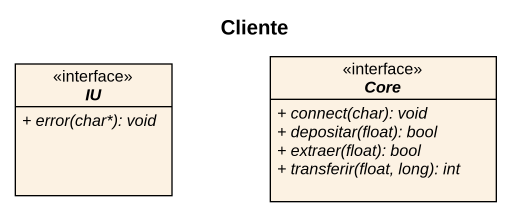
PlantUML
@startuml
title Cliente
hide circle
hide empty members
skinparam classAttributeIconSize 0
interface IU <<interface>> {
  {abstract} + error(char*): void
}
interface Core <<interface>> {
  {abstract} + connect(char): void
  {abstract} + depositar(float): bool
  {abstract} + extraer(float): bool
  {abstract} + transferir(float, long): int
}
@enduml
